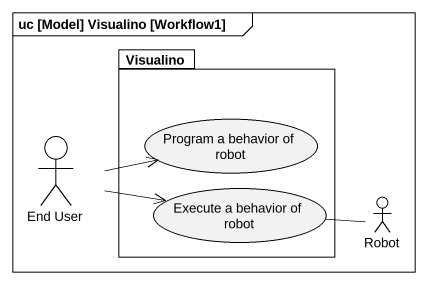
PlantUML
@startuml
mainframe uc [Model] Visualino [Workflow1]
package Visualino {
  usecase "Program a behavior of robot" as Program_a_behavior_of_robot
  usecase "Execute a behavior of robot" as Execute_a_behavior_of_robot
}
actor "End User" as End_User
actor Robot
End_User -right-> Program_a_behavior_of_robot
End_User -right-> Execute_a_behavior_of_robot
Execute_a_behavior_of_robot -right- Robot
@enduml
